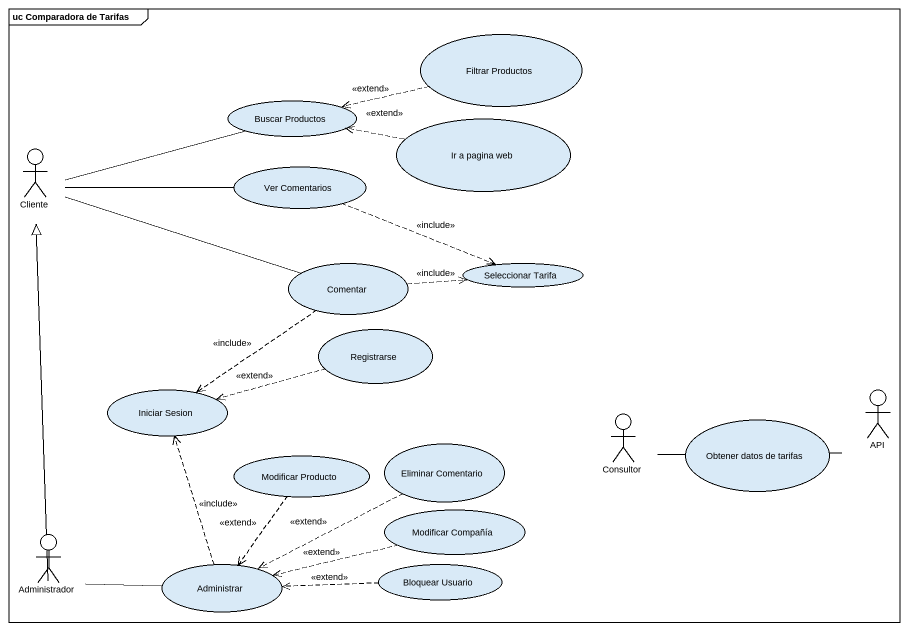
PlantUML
@startuml
mainframe uc Comparadora de Tarifas
usecase "Filtrar Productos" as Filtrar_Productos
usecase "Buscar Productos" as Buscar_Productos
usecase "Ir a pagina web" as Ir_a_pagina_web
actor Cliente
usecase "Ver Comentarios" as Ver_Comentarios
usecase Comentar
usecase "Seleccionar Tarifa" as Seleccionar_Tarifa
usecase Registrarse
usecase "Iniciar Sesion" as Iniciar_Sesion
actor API
actor Consultor
usecase "Obtener datos de tarifas" as Obtener_datos_de_tarifas
usecase "Modificar Producto" as Modificar_Producto
usecase "Eliminar Comentario" as Eliminar_Comentario
actor Administrador
usecase "Modificar Compañía" as Modificar_Compañía
usecase Administrar
usecase "Bloquear Usuario" as Bloquear_Usuario
Filtrar_Productos .left.> Buscar_Productos : <<extend>>
Ir_a_pagina_web .left.> Buscar_Productos : <<extend>>
Cliente -right- Buscar_Productos
Cliente -right- Ver_Comentarios
Cliente -right- Comentar
Ver_Comentarios .right.> Seleccionar_Tarifa : <<include>>
Comentar .right.> Seleccionar_Tarifa : <<include>>
Comentar ..> Iniciar_Sesion : <<include>>
Registrarse .left.> Iniciar_Sesion : <<extend>>
API -left- Obtener_datos_de_tarifas
Obtener_datos_de_tarifas -left- Consultor
Modificar_Producto ..> Administrar : <<extend>>
Eliminar_Comentario .left.> Administrar : <<extend>>
Administrador -up-|> Cliente
Administrador -right- Administrar
Modificar_Compañía .left.> Administrar : <<extend>>
Administrar .up.> Iniciar_Sesion : <<include>>
Bloquear_Usuario .left.> Administrar : <<extend>>
@enduml
